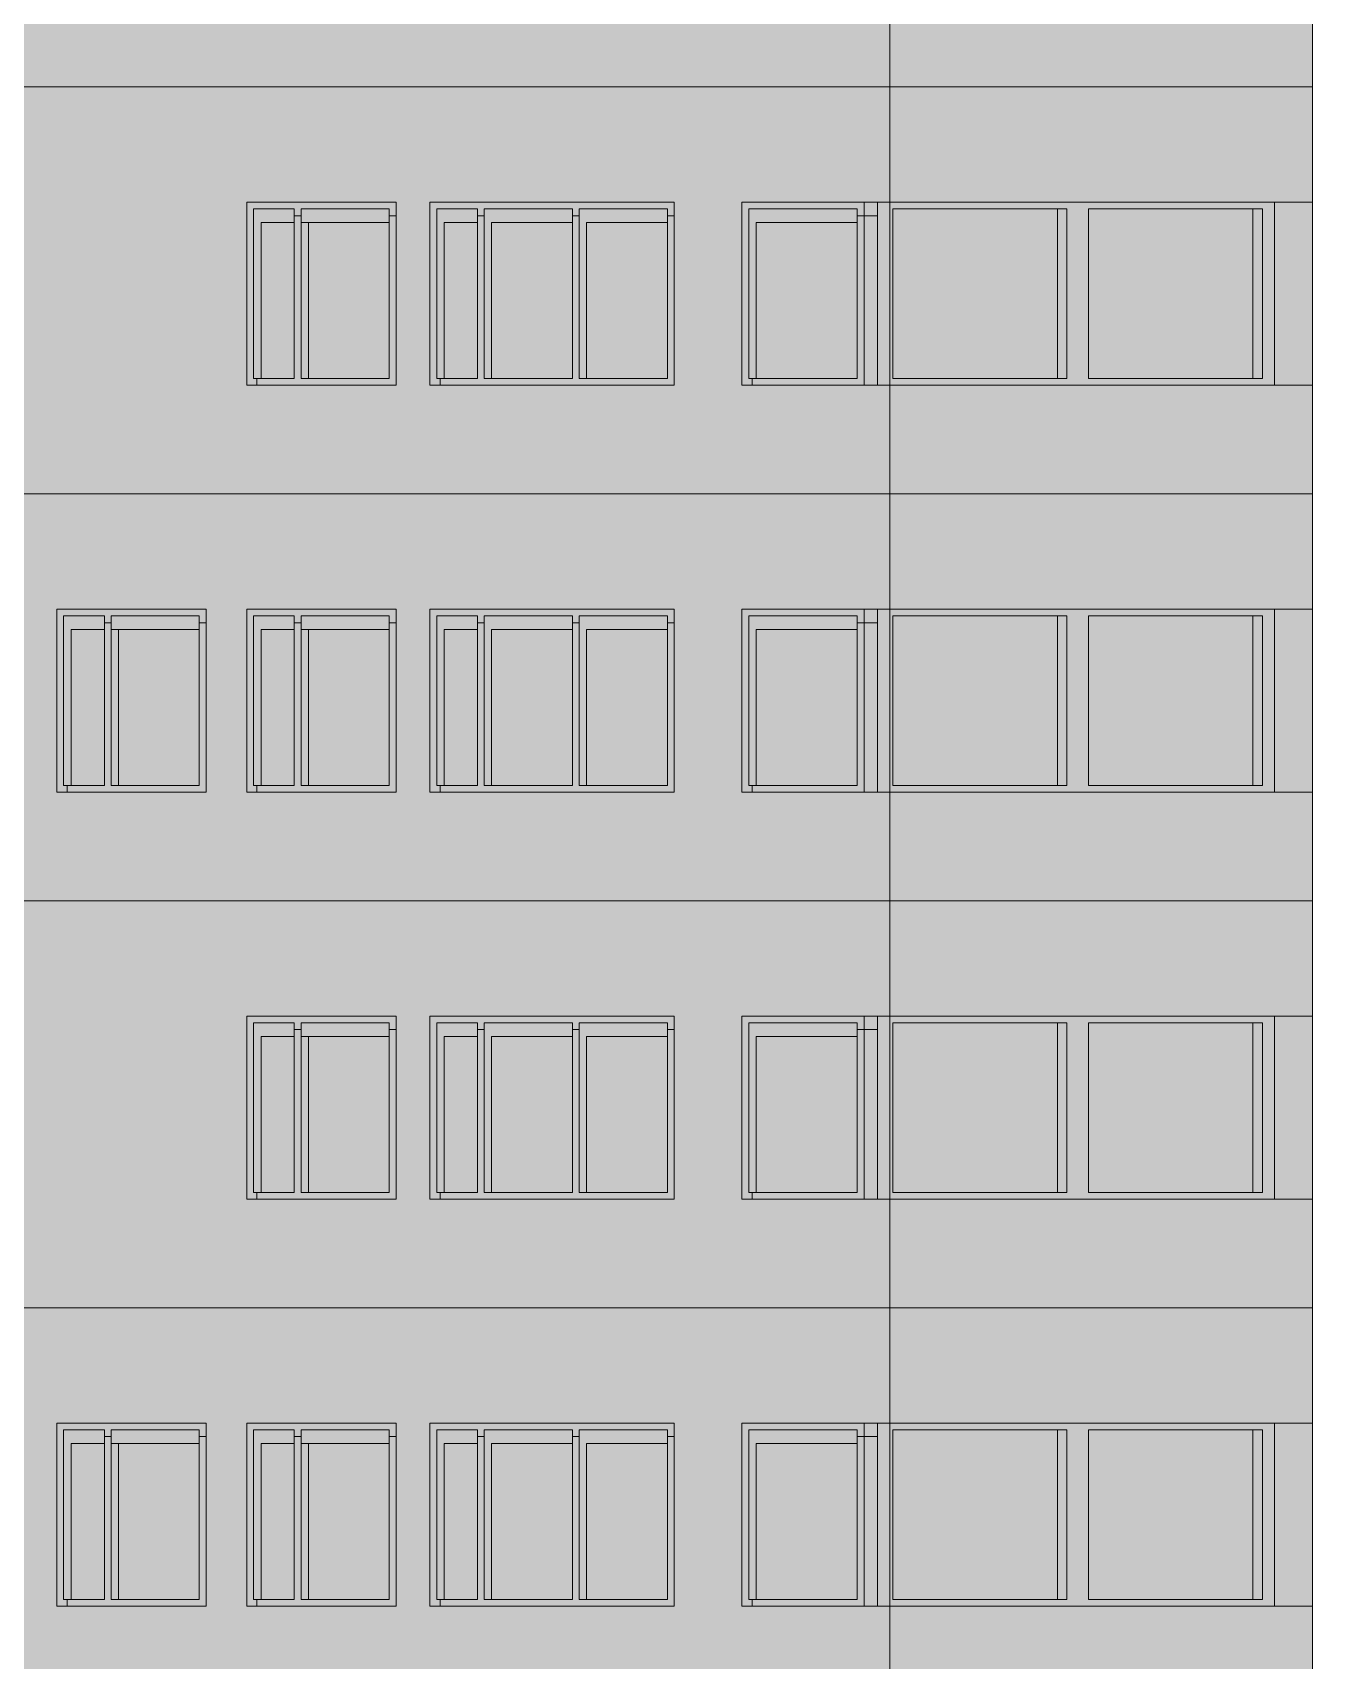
# Model space of a CAD drawing. Header units: millimetres. Extents: x 145836 to 266027, y 108786 to 206069.
# Drawn here: x 163523 to 168240, y 181599 to 187599 of the extents above; entities that cross this region are included whole.
import ezdxf

# ---------------------------------------------------------------- set-up
doc = ezdxf.new("R2010")
doc.units = ezdxf.units.MM
doc.layers.get('0').update_dxf_attribs({"color": 250})
doc.layers.add('hatch1', color=7, linetype='Continuous')

msp = doc.modelspace()

# ---------------------------------------------------------------- hatches: boundary and pattern name
at = {"lineweight": 20}
for color, points in [(253, [(164312.1, 186299), (164349.5, 186299), (164349.5, 186324), (164337.1, 186324), (164337.1, 186949), (164487.1, 186949), (164487.1, 186924), (164512.1, 186924), (164512.1, 186949), (164837.1, 186949), (164837.1, 186924), (164862.1, 186924), (164862.1, 186974), (164312.1, 186974)]), (253, [(165887.1, 186974), (164987.1, 186974), (164987.1, 186299), (165024.5, 186299), (165024.5, 186324), (165012.1, 186324), (165012.1, 186949), (165162.1, 186949), (165162.1, 186924), (165187.1, 186924), (165187.1, 186949), (165512.1, 186949), (165512.1, 186924), (165537.1, 186924), (165537.1, 186949), (165862.1, 186949), (165862.1, 186924), (165887.1, 186924)]), (253, [(163612.1, 185474), (163612.1, 184799), (163649.5, 184799), (163649.5, 184824), (163637.1, 184824), (163637.1, 185449), (163787.1, 185449), (163787.1, 185424), (163812.1, 185424), (163812.1, 185449), (164137.1, 185449), (164137.1, 185424), (164162.1, 185424), (164162.1, 185474)]), (253, [(164312.1, 184799), (164349.5, 184799), (164349.5, 184824), (164337.1, 184824), (164337.1, 185449), (164487.1, 185449), (164487.1, 185424), (164512.1, 185424), (164512.1, 185449), (164837.1, 185449), (164837.1, 185424), (164862.1, 185424), (164862.1, 185474), (164312.1, 185474)]), (253, [(165887.1, 185474), (164987.1, 185474), (164987.1, 184799), (165024.5, 184799), (165024.5, 184824), (165012.1, 184824), (165012.1, 185449), (165162.1, 185449), (165162.1, 185424), (165187.1, 185424), (165187.1, 185449), (165512.1, 185449), (165512.1, 185424), (165537.1, 185424), (165537.1, 185449), (165862.1, 185449), (165862.1, 185424), (165887.1, 185424)]), (255, [(164137.1, 184824), (163812.1, 184824), (163812.1, 185424), (163787.1, 185424), (163787.1, 184824), (163649.5, 184824), (163649.5, 184799), (164162.1, 184799), (164162.1, 185424), (164137.1, 185424)]), (253, [(164312.1, 183299), (164349.5, 183299), (164349.5, 183324), (164337.1, 183324), (164337.1, 183949), (164487.1, 183949), (164487.1, 183924), (164512.1, 183924), (164512.1, 183949), (164837.1, 183949), (164837.1, 183924), (164862.1, 183924), (164862.1, 183974), (164312.1, 183974)]), (253, [(165887.1, 183974), (164987.1, 183974), (164987.1, 183299), (165024.5, 183299), (165024.5, 183324), (165012.1, 183324), (165012.1, 183949), (165162.1, 183949), (165162.1, 183924), (165187.1, 183924), (165187.1, 183949), (165512.1, 183949), (165512.1, 183924), (165537.1, 183924), (165537.1, 183949), (165862.1, 183949), (165862.1, 183924), (165887.1, 183924)]), (253, [(163612.1, 182474), (163612.1, 181799), (163649.5, 181799), (163649.5, 181824), (163637.1, 181824), (163637.1, 182449), (163787.1, 182449), (163787.1, 182424), (163812.1, 182424), (163812.1, 182449), (164137.1, 182449), (164137.1, 182424), (164162.1, 182424), (164162.1, 182474)]), (253, [(164312.1, 181799), (164349.5, 181799), (164349.5, 181824), (164337.1, 181824), (164337.1, 182449), (164487.1, 182449), (164487.1, 182424), (164512.1, 182424), (164512.1, 182449), (164837.1, 182449), (164837.1, 182424), (164862.1, 182424), (164862.1, 182474), (164312.1, 182474)]), (253, [(165887.1, 182474), (164987.1, 182474), (164987.1, 181799), (165024.5, 181799), (165024.5, 181824), (165012.1, 181824), (165012.1, 182449), (165162.1, 182449), (165162.1, 182424), (165187.1, 182424), (165187.1, 182449), (165512.1, 182449), (165512.1, 182424), (165537.1, 182424), (165537.1, 182449), (165862.1, 182449), (165862.1, 182424), (165887.1, 182424)]), (255, [(164137.1, 181824), (163812.1, 181824), (163812.1, 182424), (163787.1, 182424), (163787.1, 181824), (163649.5, 181824), (163649.5, 181799), (164162.1, 181799), (164162.1, 182424), (164137.1, 182424)])]:
    msp.add_hatch(color=color, dxfattribs=at).paths.add_polyline_path(points)
at = {"lineweight": 13}
h = msp.add_hatch(color=253, dxfattribs=at)
h.paths.add_polyline_path([(166587.1, 186974), (166137.1, 186974), (166137.1, 186924), (166162.1, 186924), (166162.1, 186949), (166562.1, 186949), (166562.1, 186924), (166587.1, 186924)])
h.paths.add_polyline_path([(166636.1, 186974), (166587.1, 186974), (166587.1, 186924), (166636.1, 186924)])
at = {"lineweight": 13, "true_color": 0xb3b3b3}
h = msp.add_hatch(color=253, dxfattribs=at)
h.paths.add_polyline_path([(166636.1, 186974), (166636.1, 186299), (168099.6, 186299), (168099.6, 186974)])
h.paths.add_polyline_path([(167414, 186324), (168055.6, 186324), (168055.6, 186949), (167414, 186949)], flags=16)
h.paths.add_polyline_path([(167334.8, 186324), (166693.1, 186324), (166693.1, 186949), (167334.8, 186949)], flags=16)
at = {"lineweight": 13, "true_color": 0x5c5c5c}
h = msp.add_hatch(color=251, dxfattribs=at)
h.dxf.hatch_style = 1
h.paths.add_polyline_path([(168239.6, 186974), (168099.6, 186974), (168099.6, 186299), (168239.6, 186299)])
at = {"lineweight": 20, "true_color": 0x5c6d75}
for points in [[(164337.1, 186949), (164337.1, 186324), (164364.5, 186324), (164364.5, 186899), (164487.1, 186899), (164487.1, 186949)], [(164837.1, 186899), (164837.1, 186949), (164512.1, 186949), (164512.1, 186899)], [(164337.1, 185449), (164337.1, 184824), (164364.5, 184824), (164364.5, 185399), (164487.1, 185399), (164487.1, 185449)], [(164837.1, 185399), (164837.1, 185449), (164512.1, 185449), (164512.1, 185399)], [(164337.1, 183949), (164337.1, 183324), (164364.5, 183324), (164364.5, 183899), (164487.1, 183899), (164487.1, 183949)], [(164837.1, 183899), (164837.1, 183949), (164512.1, 183949), (164512.1, 183899)], [(164337.1, 182449), (164337.1, 181824), (164364.5, 181824), (164364.5, 182399), (164487.1, 182399), (164487.1, 182449)], [(164837.1, 182399), (164837.1, 182449), (164512.1, 182449), (164512.1, 182399)]]:
    msp.add_hatch(color=147, dxfattribs=at).paths.add_polyline_path(points)
at = {"lineweight": 13}
for color, points in [(255, [(164862.1, 186924), (164837.1, 186924), (164837.1, 186324), (164512.1, 186324), (164512.1, 186924), (164487.1, 186924), (164487.1, 186324), (164349.5, 186324), (164349.5, 186299), (164862.1, 186299)]), (255, [(165887.1, 186924), (165862.1, 186924), (165862.1, 186324), (165537.1, 186324), (165537.1, 186924), (165512.1, 186924), (165512.1, 186324), (165187.1, 186324), (165187.1, 186924), (165162.1, 186924), (165162.1, 186324), (165024.5, 186324), (165024.5, 186299), (165887.1, 186299)]), (253, [(166162.1, 186924), (166137.1, 186924), (166137.1, 186299), (166174.5, 186299), (166174.5, 186324), (166162.1, 186324)]), (255, [(164862.1, 185424), (164837.1, 185424), (164837.1, 184824), (164512.1, 184824), (164512.1, 185424), (164487.1, 185424), (164487.1, 184824), (164349.5, 184824), (164349.5, 184799), (164862.1, 184799)]), (255, [(165887.1, 185424), (165862.1, 185424), (165862.1, 184824), (165537.1, 184824), (165537.1, 185424), (165512.1, 185424), (165512.1, 184824), (165187.1, 184824), (165187.1, 185424), (165162.1, 185424), (165162.1, 184824), (165024.5, 184824), (165024.5, 184799), (165887.1, 184799)]), (253, [(166162.1, 185424), (166137.1, 185424), (166137.1, 184799), (166174.5, 184799), (166174.5, 184824), (166162.1, 184824)]), (255, [(164862.1, 183924), (164837.1, 183924), (164837.1, 183324), (164512.1, 183324), (164512.1, 183924), (164487.1, 183924), (164487.1, 183324), (164349.5, 183324), (164349.5, 183299), (164862.1, 183299)]), (255, [(165887.1, 183924), (165862.1, 183924), (165862.1, 183324), (165537.1, 183324), (165537.1, 183924), (165512.1, 183924), (165512.1, 183324), (165187.1, 183324), (165187.1, 183924), (165162.1, 183924), (165162.1, 183324), (165024.5, 183324), (165024.5, 183299), (165887.1, 183299)]), (253, [(166162.1, 183924), (166137.1, 183924), (166137.1, 183299), (166174.5, 183299), (166174.5, 183324), (166162.1, 183324)]), (255, [(164862.1, 182424), (164837.1, 182424), (164837.1, 181824), (164512.1, 181824), (164512.1, 182424), (164487.1, 182424), (164487.1, 181824), (164349.5, 181824), (164349.5, 181799), (164862.1, 181799)]), (255, [(165887.1, 182424), (165862.1, 182424), (165862.1, 181824), (165537.1, 181824), (165537.1, 182424), (165512.1, 182424), (165512.1, 181824), (165187.1, 181824), (165187.1, 182424), (165162.1, 182424), (165162.1, 181824), (165024.5, 181824), (165024.5, 181799), (165887.1, 181799)]), (253, [(166162.1, 182424), (166137.1, 182424), (166137.1, 181799), (166174.5, 181799), (166174.5, 181824), (166162.1, 181824)])]:
    msp.add_hatch(color=color, dxfattribs=at).paths.add_polyline_path(points)
at = {"lineweight": 13, "true_color": 0x5c6d75}
for points in [[(165012.1, 186949), (165012.1, 186324), (165039.5, 186324), (165039.5, 186899), (165162.1, 186899), (165162.1, 186949)], [(166162.1, 186949), (166162.1, 186324), (166189.5, 186324), (166189.5, 186899), (166562.1, 186899), (166562.1, 186949)], [(165012.1, 185449), (165012.1, 184824), (165039.5, 184824), (165039.5, 185399), (165162.1, 185399), (165162.1, 185449)], [(166162.1, 185449), (166162.1, 184824), (166189.5, 184824), (166189.5, 185399), (166562.1, 185399), (166562.1, 185449)], [(165012.1, 183949), (165012.1, 183324), (165039.5, 183324), (165039.5, 183899), (165162.1, 183899), (165162.1, 183949)], [(166162.1, 183949), (166162.1, 183324), (166189.5, 183324), (166189.5, 183899), (166562.1, 183899), (166562.1, 183949)], [(165012.1, 182449), (165012.1, 181824), (165039.5, 181824), (165039.5, 182399), (165162.1, 182399), (165162.1, 182449)], [(166162.1, 182449), (166162.1, 181824), (166189.5, 181824), (166189.5, 182399), (166562.1, 182399), (166562.1, 182449)]]:
    msp.add_hatch(color=147, dxfattribs=at).paths.add_polyline_path(points)
h = msp.add_hatch(color=147, dxfattribs=at)
h.paths.add_polyline_path([(165187.1, 186949), (165187.1, 186324), (165214.5, 186324), (165214.5, 186899), (165512.1, 186899), (165512.1, 186949)])
h.paths.add_polyline_path([(165537.1, 186949), (165537.1, 186324), (165564.5, 186324), (165564.5, 186899), (165862.1, 186899), (165862.1, 186949)])
at = {"lineweight": 13}
h = msp.add_hatch(color=255, dxfattribs=at)
h.paths.add_polyline_path([(166636.1, 186924), (166587.1, 186924), (166587.1, 186299), (166636.1, 186299)])
h.paths.add_polyline_path([(166587.1, 186924), (166562.1, 186924), (166562.1, 186324), (166174.5, 186324), (166174.5, 186299), (166587.1, 186299)])
at = {"lineweight": 13, "true_color": 0x5c6d75}
h = msp.add_hatch(color=147, dxfattribs=at)
h.paths.add_polyline_path([(166693.1, 186949), (166693.1, 186324), (167299.4, 186324), (167299.4, 186949)])
h.paths.add_polyline_path([(167414, 186949), (167414, 186324), (168020.3, 186324), (168020.3, 186949)])
at = {"lineweight": 13, "true_color": 0x5c5c5c}
h = msp.add_hatch(color=251, dxfattribs=at)
h.paths.add_polyline_path([(167334.8, 186949), (167299.4, 186949), (167299.4, 186324), (167334.8, 186324)])
h.paths.add_polyline_path([(168055.6, 186949), (168020.3, 186949), (168020.3, 186324), (168055.6, 186324)])
at = {"lineweight": 13, "true_color": 0x70858f}
h = msp.add_hatch(color=8, dxfattribs=at)
h.paths.add_polyline_path([(164539.5, 186324), (164837.1, 186324), (164837.1, 186899), (164539.5, 186899)])
h.paths.add_polyline_path([(164487.1, 186899), (164364.5, 186899), (164364.5, 186324), (164487.1, 186324)])
at = {"lineweight": 13, "true_color": 0x5c6d75}
h = msp.add_hatch(color=147, dxfattribs=at)
h.dxf.hatch_style = 1
h.paths.add_polyline_path([(164539.5, 186899), (164512.1, 186899), (164512.1, 186324), (164539.5, 186324)])
at = {"lineweight": 13, "true_color": 0x70858f}
h = msp.add_hatch(color=8, dxfattribs=at)
h.paths.add_polyline_path([(165039.5, 186324), (165162.1, 186324), (165162.1, 186899), (165039.5, 186899)])
h.paths.add_polyline_path([(165214.5, 186324), (165512.1, 186324), (165512.1, 186899), (165214.5, 186899)])
h.paths.add_polyline_path([(165564.5, 186899), (165564.5, 186324), (165862.1, 186324), (165862.1, 186899)])
for points in [[(166189.5, 186899), (166189.5, 186324), (166562.1, 186324), (166562.1, 186899)], [(166189.5, 185399), (166189.5, 184824), (166562.1, 184824), (166562.1, 185399)], [(166189.5, 183899), (166189.5, 183324), (166562.1, 183324), (166562.1, 183899)], [(166189.5, 182399), (166189.5, 181824), (166562.1, 181824), (166562.1, 182399)]]:
    msp.add_hatch(color=8, dxfattribs=at).paths.add_polyline_path(points)
at = {"lineweight": 13}
h = msp.add_hatch(color=253, dxfattribs=at)
h.paths.add_polyline_path([(166587.1, 185474), (166137.1, 185474), (166137.1, 185424), (166162.1, 185424), (166162.1, 185449), (166562.1, 185449), (166562.1, 185424), (166587.1, 185424)])
h.paths.add_polyline_path([(166636.1, 185474), (166587.1, 185474), (166587.1, 185424), (166636.1, 185424)])
at = {"lineweight": 13, "true_color": 0xb3b3b3}
h = msp.add_hatch(color=253, dxfattribs=at)
h.paths.add_polyline_path([(166636.1, 185474), (166636.1, 184799), (168099.6, 184799), (168099.6, 185474)])
h.paths.add_polyline_path([(167414, 184824), (168055.6, 184824), (168055.6, 185449), (167414, 185449)], flags=16)
h.paths.add_polyline_path([(167334.8, 184824), (166693.1, 184824), (166693.1, 185449), (167334.8, 185449)], flags=16)
at = {"lineweight": 13, "true_color": 0x5c5c5c}
h = msp.add_hatch(color=251, dxfattribs=at)
h.dxf.hatch_style = 1
h.paths.add_polyline_path([(168239.6, 185474), (168099.6, 185474), (168099.6, 184799), (168239.6, 184799)])
at = {"lineweight": 20, "true_color": 0x5c6d75}
h = msp.add_hatch(color=147, dxfattribs=at)
h.paths.add_polyline_path([(164137.1, 185399), (164137.1, 185449), (163812.1, 185449), (163812.1, 185399)])
h.paths.add_polyline_path([(163787.1, 185399), (163787.1, 185449), (163637.1, 185449), (163637.1, 184824), (163664.5, 184824), (163664.5, 185399)])
at = {"lineweight": 13, "true_color": 0x5c6d75}
h = msp.add_hatch(color=147, dxfattribs=at)
h.paths.add_polyline_path([(165187.1, 185449), (165187.1, 184824), (165214.5, 184824), (165214.5, 185399), (165512.1, 185399), (165512.1, 185449)])
h.paths.add_polyline_path([(165537.1, 185449), (165537.1, 184824), (165564.5, 184824), (165564.5, 185399), (165862.1, 185399), (165862.1, 185449)])
at = {"lineweight": 13}
h = msp.add_hatch(color=255, dxfattribs=at)
h.paths.add_polyline_path([(166636.1, 185424), (166587.1, 185424), (166587.1, 184799), (166636.1, 184799)])
h.paths.add_polyline_path([(166587.1, 185424), (166562.1, 185424), (166562.1, 184824), (166174.5, 184824), (166174.5, 184799), (166587.1, 184799)])
at = {"lineweight": 13, "true_color": 0x5c6d75}
h = msp.add_hatch(color=147, dxfattribs=at)
h.paths.add_polyline_path([(166693.1, 185449), (166693.1, 184824), (167299.4, 184824), (167299.4, 185449)])
h.paths.add_polyline_path([(167414, 185449), (167414, 184824), (168020.3, 184824), (168020.3, 185449)])
at = {"lineweight": 13, "true_color": 0x5c5c5c}
h = msp.add_hatch(color=251, dxfattribs=at)
h.paths.add_polyline_path([(167334.8, 185449), (167299.4, 185449), (167299.4, 184824), (167334.8, 184824)])
h.paths.add_polyline_path([(168055.6, 185449), (168020.3, 185449), (168020.3, 184824), (168055.6, 184824)])
at = {"lineweight": 13, "true_color": 0x70858f}
h = msp.add_hatch(color=8, dxfattribs=at)
h.paths.add_polyline_path([(164137.1, 185399), (163839.5, 185399), (163839.5, 184824), (164137.1, 184824)])
h.paths.add_polyline_path([(163664.5, 184824), (163787.1, 184824), (163787.1, 185399), (163664.5, 185399)])
at = {"lineweight": 13, "true_color": 0x5c6d75}
h = msp.add_hatch(color=147, dxfattribs=at)
h.paths.add_polyline_path([(163839.5, 185399), (163812.1, 185399), (163812.1, 184824), (163839.5, 184824)])
h.paths.add_polyline_path([(164512.1, 184824), (164539.5, 184824), (164539.5, 185399), (164512.1, 185399)])
at = {"lineweight": 13, "true_color": 0x70858f}
h = msp.add_hatch(color=8, dxfattribs=at)
h.paths.add_polyline_path([(164539.5, 184824), (164837.1, 184824), (164837.1, 185399), (164539.5, 185399)])
h.paths.add_polyline_path([(164487.1, 185399), (164364.5, 185399), (164364.5, 184824), (164487.1, 184824)])
h = msp.add_hatch(color=8, dxfattribs=at)
h.paths.add_polyline_path([(165039.5, 184824), (165162.1, 184824), (165162.1, 185399), (165039.5, 185399)])
h.paths.add_polyline_path([(165214.5, 184824), (165512.1, 184824), (165512.1, 185399), (165214.5, 185399)])
h.paths.add_polyline_path([(165564.5, 185399), (165564.5, 184824), (165862.1, 184824), (165862.1, 185399)])
at = {"lineweight": 13}
h = msp.add_hatch(color=253, dxfattribs=at)
h.paths.add_polyline_path([(166587.1, 183974), (166137.1, 183974), (166137.1, 183924), (166162.1, 183924), (166162.1, 183949), (166562.1, 183949), (166562.1, 183924), (166587.1, 183924)])
h.paths.add_polyline_path([(166636.1, 183974), (166587.1, 183974), (166587.1, 183924), (166636.1, 183924)])
at = {"lineweight": 13, "true_color": 0xb3b3b3}
h = msp.add_hatch(color=253, dxfattribs=at)
h.paths.add_polyline_path([(166636.1, 183974), (166636.1, 183299), (168099.6, 183299), (168099.6, 183974)])
h.paths.add_polyline_path([(167414, 183324), (168055.6, 183324), (168055.6, 183949), (167414, 183949)], flags=16)
h.paths.add_polyline_path([(167334.8, 183324), (166693.1, 183324), (166693.1, 183949), (167334.8, 183949)], flags=16)
at = {"lineweight": 13, "true_color": 0x5c5c5c}
h = msp.add_hatch(color=251, dxfattribs=at)
h.dxf.hatch_style = 1
h.paths.add_polyline_path([(168239.6, 183974), (168099.6, 183974), (168099.6, 183299), (168239.6, 183299)])
at = {"lineweight": 13, "true_color": 0x5c6d75}
h = msp.add_hatch(color=147, dxfattribs=at)
h.paths.add_polyline_path([(165187.1, 183949), (165187.1, 183324), (165214.5, 183324), (165214.5, 183899), (165512.1, 183899), (165512.1, 183949)])
h.paths.add_polyline_path([(165537.1, 183949), (165537.1, 183324), (165564.5, 183324), (165564.5, 183899), (165862.1, 183899), (165862.1, 183949)])
at = {"lineweight": 13}
h = msp.add_hatch(color=255, dxfattribs=at)
h.paths.add_polyline_path([(166636.1, 183924), (166587.1, 183924), (166587.1, 183299), (166636.1, 183299)])
h.paths.add_polyline_path([(166587.1, 183924), (166562.1, 183924), (166562.1, 183324), (166174.5, 183324), (166174.5, 183299), (166587.1, 183299)])
at = {"lineweight": 13, "true_color": 0x5c6d75}
h = msp.add_hatch(color=147, dxfattribs=at)
h.paths.add_polyline_path([(166693.1, 183949), (166693.1, 183324), (167299.4, 183324), (167299.4, 183949)])
h.paths.add_polyline_path([(167414, 183949), (167414, 183324), (168020.3, 183324), (168020.3, 183949)])
at = {"lineweight": 13, "true_color": 0x5c5c5c}
h = msp.add_hatch(color=251, dxfattribs=at)
h.paths.add_polyline_path([(167334.8, 183949), (167299.4, 183949), (167299.4, 183324), (167334.8, 183324)])
h.paths.add_polyline_path([(168055.6, 183949), (168020.3, 183949), (168020.3, 183324), (168055.6, 183324)])
at = {"lineweight": 13, "true_color": 0x70858f}
h = msp.add_hatch(color=8, dxfattribs=at)
h.paths.add_polyline_path([(164539.5, 183324), (164837.1, 183324), (164837.1, 183899), (164539.5, 183899)])
h.paths.add_polyline_path([(164487.1, 183899), (164364.5, 183899), (164364.5, 183324), (164487.1, 183324)])
at = {"lineweight": 13, "true_color": 0x5c6d75}
h = msp.add_hatch(color=147, dxfattribs=at)
h.dxf.hatch_style = 1
h.paths.add_polyline_path([(164539.5, 183899), (164512.1, 183899), (164512.1, 183324), (164539.5, 183324)])
at = {"lineweight": 13, "true_color": 0x70858f}
h = msp.add_hatch(color=8, dxfattribs=at)
h.paths.add_polyline_path([(165039.5, 183324), (165162.1, 183324), (165162.1, 183899), (165039.5, 183899)])
h.paths.add_polyline_path([(165214.5, 183324), (165512.1, 183324), (165512.1, 183899), (165214.5, 183899)])
h.paths.add_polyline_path([(165564.5, 183899), (165564.5, 183324), (165862.1, 183324), (165862.1, 183899)])
at = {"lineweight": 13}
h = msp.add_hatch(color=253, dxfattribs=at)
h.paths.add_polyline_path([(166587.1, 182474), (166137.1, 182474), (166137.1, 182424), (166162.1, 182424), (166162.1, 182449), (166562.1, 182449), (166562.1, 182424), (166587.1, 182424)])
h.paths.add_polyline_path([(166636.1, 182474), (166587.1, 182474), (166587.1, 182424), (166636.1, 182424)])
at = {"lineweight": 13, "true_color": 0xb3b3b3}
h = msp.add_hatch(color=253, dxfattribs=at)
h.paths.add_polyline_path([(166636.1, 182474), (166636.1, 181799), (168099.6, 181799), (168099.6, 182474)])
h.paths.add_polyline_path([(167414, 181824), (168055.6, 181824), (168055.6, 182449), (167414, 182449)], flags=16)
h.paths.add_polyline_path([(167334.8, 181824), (166693.1, 181824), (166693.1, 182449), (167334.8, 182449)], flags=16)
at = {"lineweight": 13, "true_color": 0x5c5c5c}
h = msp.add_hatch(color=251, dxfattribs=at)
h.dxf.hatch_style = 1
h.paths.add_polyline_path([(168239.6, 182474), (168099.6, 182474), (168099.6, 181799), (168239.6, 181799)])
at = {"lineweight": 20, "true_color": 0x5c6d75}
h = msp.add_hatch(color=147, dxfattribs=at)
h.paths.add_polyline_path([(164137.1, 182399), (164137.1, 182449), (163812.1, 182449), (163812.1, 182399)])
h.paths.add_polyline_path([(163787.1, 182399), (163787.1, 182449), (163637.1, 182449), (163637.1, 181824), (163664.5, 181824), (163664.5, 182399)])
at = {"lineweight": 13, "true_color": 0x5c6d75}
h = msp.add_hatch(color=147, dxfattribs=at)
h.paths.add_polyline_path([(165187.1, 182449), (165187.1, 181824), (165214.5, 181824), (165214.5, 182399), (165512.1, 182399), (165512.1, 182449)])
h.paths.add_polyline_path([(165537.1, 182449), (165537.1, 181824), (165564.5, 181824), (165564.5, 182399), (165862.1, 182399), (165862.1, 182449)])
at = {"lineweight": 13}
h = msp.add_hatch(color=255, dxfattribs=at)
h.paths.add_polyline_path([(166636.1, 182424), (166587.1, 182424), (166587.1, 181799), (166636.1, 181799)])
h.paths.add_polyline_path([(166587.1, 182424), (166562.1, 182424), (166562.1, 181824), (166174.5, 181824), (166174.5, 181799), (166587.1, 181799)])
at = {"lineweight": 13, "true_color": 0x5c6d75}
h = msp.add_hatch(color=147, dxfattribs=at)
h.paths.add_polyline_path([(166693.1, 182449), (166693.1, 181824), (167299.4, 181824), (167299.4, 182449)])
h.paths.add_polyline_path([(167414, 182449), (167414, 181824), (168020.3, 181824), (168020.3, 182449)])
at = {"lineweight": 13, "true_color": 0x5c5c5c}
h = msp.add_hatch(color=251, dxfattribs=at)
h.paths.add_polyline_path([(167334.8, 182449), (167299.4, 182449), (167299.4, 181824), (167334.8, 181824)])
h.paths.add_polyline_path([(168055.6, 182449), (168020.3, 182449), (168020.3, 181824), (168055.6, 181824)])
at = {"lineweight": 13, "true_color": 0x70858f}
h = msp.add_hatch(color=8, dxfattribs=at)
h.paths.add_polyline_path([(164137.1, 182399), (163839.5, 182399), (163839.5, 181824), (164137.1, 181824)])
h.paths.add_polyline_path([(163664.5, 181824), (163787.1, 181824), (163787.1, 182399), (163664.5, 182399)])
at = {"lineweight": 13, "true_color": 0x5c6d75}
h = msp.add_hatch(color=147, dxfattribs=at)
h.paths.add_polyline_path([(163839.5, 182399), (163812.1, 182399), (163812.1, 181824), (163839.5, 181824)])
h.paths.add_polyline_path([(164512.1, 181824), (164539.5, 181824), (164539.5, 182399), (164512.1, 182399)])
at = {"lineweight": 13, "true_color": 0x70858f}
h = msp.add_hatch(color=8, dxfattribs=at)
h.paths.add_polyline_path([(164539.5, 181824), (164837.1, 181824), (164837.1, 182399), (164539.5, 182399)])
h.paths.add_polyline_path([(164487.1, 182399), (164364.5, 182399), (164364.5, 181824), (164487.1, 181824)])
h = msp.add_hatch(color=8, dxfattribs=at)
h.paths.add_polyline_path([(165039.5, 181824), (165162.1, 181824), (165162.1, 182399), (165039.5, 182399)])
h.paths.add_polyline_path([(165214.5, 181824), (165512.1, 181824), (165512.1, 182399), (165214.5, 182399)])
h.paths.add_polyline_path([(165564.5, 182399), (165564.5, 181824), (165862.1, 181824), (165862.1, 182399)])
at = {"layer": 'hatch1', "lineweight": 13, "true_color": 0xf1e5a2}
h = msp.add_hatch(color=41, dxfattribs=at)
h.dxf.hatch_style = 1
h.paths.add_polyline_path([(163197.1, 188899), (163197.1, 187399), (166681.9, 187399), (166681.9, 187799), (166137.1, 187799), (166137.1, 188474), (166681.9, 188474), (166681.9, 188899)])
h.paths.add_polyline_path([(164162.1, 188474), (163612.1, 188474), (163612.1, 187799), (164162.1, 187799)], flags=16)
h.paths.add_polyline_path([(164137.1, 188449), (164137.1, 187824), (163812.1, 187824), (163637.1, 187824), (163637.1, 188449), (163787.1, 188449)], flags=0)
h.paths.add_polyline_path([(164312.1, 188474), (164312.1, 187799), (164862.1, 187799), (164862.1, 188474)], flags=16)
h.paths.add_polyline_path([(164337.1, 188449), (164487.1, 188449), (164837.1, 188449), (164837.1, 187824), (164512.1, 187824), (164337.1, 187824)], flags=0)
h.paths.add_polyline_path([(164987.1, 188474), (165887.1, 188474), (165887.1, 187799), (164987.1, 187799)], flags=16)
h.paths.add_polyline_path([(165012.1, 188449), (165162.1, 188449), (165512.1, 188449), (165012.1, 188449), (165012.1, 187824), (165537.1, 187824), (165187.1, 187824), (165012.1, 187824)], flags=0)
at = {"layer": 'hatch1', "lineweight": 13, "true_color": 0xd9c77d}
h = msp.add_hatch(color=53, dxfattribs=at)
h.dxf.hatch_style = 1
h.paths.add_polyline_path([(166681.9, 188899), (166681.9, 188474), (168239.6, 188474), (168239.6, 188899)])
h.paths.add_polyline_path([(166681.9, 187799), (166681.9, 187399), (168239.6, 187399), (168239.6, 187799)])
at = {"layer": 'hatch1', "lineweight": 13, "true_color": 0xf1e5a2}
h = msp.add_hatch(color=41, dxfattribs=at)
h.dxf.hatch_style = 1
h.paths.add_polyline_path([(163197.1, 187399), (163197.1, 185899), (166681.9, 185899), (166681.9, 186299), (166137.1, 186299), (166137.1, 186974), (166681.9, 186974), (166681.9, 187399)])
h.paths.add_polyline_path([(164312.1, 186974), (164312.1, 186299), (164862.1, 186299), (164862.1, 186974)], flags=16)
h.paths.add_polyline_path([(164337.1, 186949), (164487.1, 186949), (164337.1, 186949), (164337.1, 186324), (164512.1, 186324), (164337.1, 186324)], flags=0)
h.paths.add_polyline_path([(164987.1, 186974), (165887.1, 186974), (165887.1, 186299), (164987.1, 186299)], flags=16)
h.paths.add_polyline_path([(165012.1, 186949), (165162.1, 186949), (165512.1, 186949), (165862.1, 186949), (165862.1, 186324), (165537.1, 186324), (165187.1, 186324), (165012.1, 186324)], flags=0)
at = {"layer": 'hatch1', "lineweight": 13, "true_color": 0xd9c77d}
h = msp.add_hatch(color=53, dxfattribs=at)
h.dxf.hatch_style = 1
h.paths.add_polyline_path([(166681.9, 187399), (166681.9, 186974), (168239.6, 186974), (168239.6, 187399)])
h.paths.add_polyline_path([(166681.9, 186299), (166681.9, 185899), (168239.6, 185899), (168239.6, 186299)])
at = {"layer": 'hatch1', "lineweight": 13, "true_color": 0xf1e5a2}
h = msp.add_hatch(color=41, dxfattribs=at)
h.dxf.hatch_style = 1
h.paths.add_polyline_path([(163197.1, 185899), (163197.1, 184399), (166681.9, 184399), (166681.9, 184799), (166137.1, 184799), (166137.1, 185474), (166681.9, 185474), (166681.9, 185899)])
h.paths.add_polyline_path([(164162.1, 185474), (163612.1, 185474), (163612.1, 184799), (164162.1, 184799)], flags=16)
h.paths.add_polyline_path([(164137.1, 185449), (164137.1, 184824), (163812.1, 184824), (163637.1, 184824), (163637.1, 185449), (163787.1, 185449)], flags=0)
h.paths.add_polyline_path([(164312.1, 185474), (164312.1, 184799), (164862.1, 184799), (164862.1, 185474)], flags=16)
h.paths.add_polyline_path([(164337.1, 185449), (164487.1, 185449), (164337.1, 185449), (164337.1, 184824), (164512.1, 184824), (164337.1, 184824)], flags=0)
h.paths.add_polyline_path([(164987.1, 185474), (165887.1, 185474), (165887.1, 184799), (164987.1, 184799)], flags=16)
h.paths.add_polyline_path([(165012.1, 185449), (165162.1, 185449), (165512.1, 185449), (165862.1, 185449), (165862.1, 184824), (165537.1, 184824), (165187.1, 184824), (165012.1, 184824)], flags=0)
at = {"layer": 'hatch1', "lineweight": 13, "true_color": 0xd9c77d}
h = msp.add_hatch(color=53, dxfattribs=at)
h.dxf.hatch_style = 1
h.paths.add_polyline_path([(168239.6, 184399), (168239.6, 184799), (166681.9, 184799), (166681.9, 184399)])
h.paths.add_polyline_path([(168239.6, 185474), (168239.6, 185899), (166681.9, 185899), (166681.9, 185474)])
at = {"layer": 'hatch1', "lineweight": 13, "true_color": 0xf1e5a2}
h = msp.add_hatch(color=41, dxfattribs=at)
h.dxf.hatch_style = 1
h.paths.add_polyline_path([(163197.1, 184399), (163197.1, 182899), (166681.9, 182899), (166681.9, 183299), (166137.1, 183299), (166137.1, 183974), (166681.9, 183974), (166681.9, 184399)])
h.paths.add_polyline_path([(164312.1, 183974), (164312.1, 183299), (164862.1, 183299), (164862.1, 183974)], flags=16)
h.paths.add_polyline_path([(164337.1, 183949), (164487.1, 183949), (164837.1, 183949), (164837.1, 183324), (164512.1, 183324), (164337.1, 183324)], flags=0)
h.paths.add_polyline_path([(164987.1, 183974), (164987.1, 183299), (165887.1, 183299), (165887.1, 183974)], flags=16)
h.paths.add_polyline_path([(165012.1, 183949), (165162.1, 183949), (165512.1, 183949), (165012.1, 183949), (165012.1, 183324), (165537.1, 183324), (165187.1, 183324), (165012.1, 183324)], flags=0)
at = {"layer": 'hatch1', "lineweight": 13, "true_color": 0xd9c77d}
h = msp.add_hatch(color=53, dxfattribs=at)
h.dxf.hatch_style = 1
h.paths.add_polyline_path([(168239.6, 183974), (168239.6, 184399), (166681.9, 184399), (166681.9, 183974)])
h.paths.add_polyline_path([(166681.9, 183299), (166681.9, 182899), (168239.6, 182899), (168239.6, 183299)])
at = {"layer": 'hatch1', "lineweight": 13, "true_color": 0xf1e5a2}
h = msp.add_hatch(color=41, dxfattribs=at)
h.dxf.hatch_style = 1
h.paths.add_polyline_path([(163197.1, 182899), (163197.1, 181399), (166681.9, 181399), (166681.9, 181799), (166137.1, 181799), (166137.1, 182474), (166681.9, 182474), (166681.9, 182899)])
h.paths.add_polyline_path([(164162.1, 182474), (163612.1, 182474), (163612.1, 181799), (164162.1, 181799)], flags=16)
h.paths.add_polyline_path([(164137.1, 182449), (164137.1, 181824), (163812.1, 181824), (163637.1, 181824), (163637.1, 182449), (163787.1, 182449)], flags=0)
h.paths.add_polyline_path([(164312.1, 182474), (164312.1, 181799), (164862.1, 181799), (164862.1, 182474)], flags=16)
h.paths.add_polyline_path([(164337.1, 182449), (164487.1, 182449), (164337.1, 182449), (164337.1, 181824), (164512.1, 181824), (164337.1, 181824)], flags=0)
h.paths.add_polyline_path([(164987.1, 182474), (164987.1, 181799), (165887.1, 181799), (165887.1, 182474)], flags=16)
h.paths.add_polyline_path([(165012.1, 182449), (165162.1, 182449), (165512.1, 182449), (165862.1, 182449), (165862.1, 181824), (165537.1, 181824), (165187.1, 181824), (165012.1, 181824)], flags=0)
at = {"layer": 'hatch1', "lineweight": 13, "true_color": 0xd9c77d}
h = msp.add_hatch(color=53, dxfattribs=at)
h.dxf.hatch_style = 1
h.paths.add_polyline_path([(168239.6, 182474), (168239.6, 182899), (166681.9, 182899), (166681.9, 182474)])
h = msp.add_hatch(color=53, dxfattribs=at)
h.dxf.hatch_style = 1
h.paths.add_polyline_path([(166681.9, 181799), (166681.9, 181399), (168239.6, 181399), (168239.6, 181799)])

# ---------------------------------------------------------------- linework, layer by layer
at = {"lineweight": 20}
for p, q in [((166681.9, 168449), (166681.9, 201249)), ((168239.6, 168449), (168239.6, 201249)), ((168239.6, 187399), (154509.6, 187399)), ((164862.1, 186974), (164312.1, 186974)), ((164312.1, 186299), (164312.1, 186974)), ((164862.1, 186299), (164862.1, 186974)), ((164987.1, 186299), (164987.1, 186974)), ((164987.1, 186974), (165887.1, 186974)), ((165887.1, 186299), (165887.1, 186974)), ((166137.1, 186974), (168239.6, 186974)), ((166587.1, 186299), (166587.1, 186974)), ((166636.1, 186299), (166636.1, 186974)), ((168099.6, 186299), (168099.6, 186974)), ((164337.1, 186324), (164337.1, 186949)), ((164337.1, 186949), (164487.1, 186949)), ((164337.1, 186949), (164487.1, 186949)), ((164487.1, 186949), (164487.1, 186324)), ((164512.1, 186949), (164837.1, 186949)), ((164512.1, 186324), (164512.1, 186949)), ((164512.1, 186949), (164837.1, 186949)), ((164837.1, 186949), (164837.1, 186324)), ((165012.1, 186324), (165012.1, 186949)), ((165012.1, 186949), (165162.1, 186949)), ((165012.1, 186949), (165162.1, 186949)), ((165162.1, 186949), (165162.1, 186324)), ((165187.1, 186949), (165512.1, 186949)), ((165187.1, 186324), (165187.1, 186949)), ((165187.1, 186949), (165512.1, 186949)), ((165512.1, 186949), (165512.1, 186324)), ((165537.1, 186949), (165862.1, 186949)), ((165537.1, 186324), (165537.1, 186949)), ((165862.1, 186949), (165862.1, 186324)), ((166162.1, 186949), (166562.1, 186949)), ((166162.1, 186324), (166162.1, 186949)), ((166562.1, 186949), (166562.1, 186324)), ((166693.1, 186949), (167334.8, 186949)), ((166693.1, 186324), (166693.1, 186949)), ((167299.4, 186324), (167299.4, 186949)), ((167334.8, 186324), (167334.8, 186949)), ((167414, 186949), (168055.6, 186949)), ((167414, 186324), (167414, 186949)), ((168020.3, 186324), (168020.3, 186949)), ((168055.6, 186324), (168055.6, 186949)), ((164337.1, 186324), (164487.1, 186324)), ((164512.1, 186324), (164837.1, 186324)), ((165012.1, 186324), (165162.1, 186324)), ((165187.1, 186324), (165512.1, 186324)), ((165537.1, 186324), (165862.1, 186324)), ((166162.1, 186324), (166562.1, 186324)), ((166693.1, 186324), (167334.8, 186324)), ((167414, 186324), (168055.6, 186324)), ((164862.1, 186299), (164312.1, 186299)), ((164987.1, 186299), (165887.1, 186299)), ((166137.1, 186299), (168239.6, 186299)), ((168239.6, 185899), (154509.6, 185899)), ((164162.1, 185474), (163612.1, 185474)), ((163612.1, 184799), (163612.1, 185474)), ((164162.1, 184799), (164162.1, 185474)), ((164862.1, 185474), (164312.1, 185474)), ((164312.1, 184799), (164312.1, 185474)), ((164862.1, 184799), (164862.1, 185474)), ((164987.1, 184799), (164987.1, 185474)), ((164987.1, 185474), (165887.1, 185474)), ((165887.1, 184799), (165887.1, 185474)), ((166137.1, 185474), (168239.6, 185474)), ((166587.1, 184799), (166587.1, 185474)), ((166636.1, 184799), (166636.1, 185474)), ((168099.6, 184799), (168099.6, 185474)), ((163637.1, 184824), (163637.1, 185449)), ((163637.1, 185449), (163787.1, 185449)), ((163637.1, 185449), (163787.1, 185449)), ((163787.1, 185449), (163787.1, 184824)), ((163812.1, 185449), (164137.1, 185449)), ((163812.1, 185449), (164137.1, 185449)), ((163812.1, 184824), (163812.1, 185449)), ((164137.1, 185449), (164137.1, 184824)), ((164337.1, 184824), (164337.1, 185449)), ((164337.1, 185449), (164487.1, 185449)), ((164337.1, 185449), (164487.1, 185449)), ((164487.1, 185449), (164487.1, 184824)), ((164512.1, 185449), (164837.1, 185449)), ((164512.1, 184824), (164512.1, 185449)), ((164512.1, 185449), (164837.1, 185449)), ((164837.1, 185449), (164837.1, 184824)), ((165012.1, 184824), (165012.1, 185449)), ((165012.1, 185449), (165162.1, 185449)), ((165012.1, 185449), (165162.1, 185449)), ((165162.1, 185449), (165162.1, 184824)), ((165187.1, 185449), (165512.1, 185449)), ((165187.1, 184824), (165187.1, 185449)), ((165187.1, 185449), (165512.1, 185449)), ((165512.1, 185449), (165512.1, 184824)), ((165537.1, 185449), (165862.1, 185449)), ((165537.1, 184824), (165537.1, 185449)), ((165862.1, 185449), (165862.1, 184824)), ((166162.1, 185449), (166562.1, 185449)), ((166162.1, 184824), (166162.1, 185449)), ((166562.1, 185449), (166562.1, 184824)), ((166693.1, 185449), (167334.8, 185449)), ((166693.1, 184824), (166693.1, 185449)), ((167299.4, 184824), (167299.4, 185449)), ((167334.8, 184824), (167334.8, 185449)), ((167414, 185449), (168055.6, 185449)), ((167414, 184824), (167414, 185449)), ((168020.3, 184824), (168020.3, 185449)), ((168055.6, 184824), (168055.6, 185449)), ((163637.1, 184824), (163787.1, 184824)), ((163812.1, 184824), (164137.1, 184824)), ((164337.1, 184824), (164487.1, 184824)), ((164512.1, 184824), (164837.1, 184824)), ((165012.1, 184824), (165162.1, 184824)), ((165187.1, 184824), (165512.1, 184824)), ((165537.1, 184824), (165862.1, 184824)), ((166162.1, 184824), (166562.1, 184824)), ((166693.1, 184824), (167334.8, 184824)), ((167414, 184824), (168055.6, 184824)), ((164162.1, 184799), (163612.1, 184799)), ((164862.1, 184799), (164312.1, 184799)), ((164987.1, 184799), (165887.1, 184799)), ((166137.1, 184799), (168239.6, 184799)), ((168239.6, 184399), (154509.6, 184399)), ((164862.1, 183974), (164312.1, 183974)), ((164312.1, 183299), (164312.1, 183974)), ((164862.1, 183299), (164862.1, 183974)), ((164987.1, 183299), (164987.1, 183974)), ((164987.1, 183974), (165887.1, 183974)), ((165887.1, 183299), (165887.1, 183974)), ((166137.1, 183974), (168239.6, 183974)), ((166587.1, 183299), (166587.1, 183974)), ((166636.1, 183299), (166636.1, 183974)), ((168099.6, 183299), (168099.6, 183974)), ((164337.1, 183324), (164337.1, 183949)), ((164337.1, 183949), (164487.1, 183949)), ((164337.1, 183949), (164487.1, 183949)), ((164487.1, 183949), (164487.1, 183324)), ((164512.1, 183949), (164837.1, 183949)), ((164512.1, 183324), (164512.1, 183949)), ((164512.1, 183949), (164837.1, 183949)), ((164837.1, 183949), (164837.1, 183324)), ((165012.1, 183324), (165012.1, 183949)), ((165012.1, 183949), (165162.1, 183949)), ((165012.1, 183949), (165162.1, 183949)), ((165162.1, 183949), (165162.1, 183324)), ((165187.1, 183949), (165512.1, 183949)), ((165187.1, 183324), (165187.1, 183949)), ((165187.1, 183949), (165512.1, 183949)), ((165512.1, 183949), (165512.1, 183324)), ((165537.1, 183949), (165862.1, 183949)), ((165537.1, 183324), (165537.1, 183949)), ((165862.1, 183949), (165862.1, 183324)), ((166162.1, 183949), (166562.1, 183949)), ((166162.1, 183324), (166162.1, 183949)), ((166562.1, 183949), (166562.1, 183324)), ((166693.1, 183949), (167334.8, 183949)), ((166693.1, 183324), (166693.1, 183949)), ((167299.4, 183324), (167299.4, 183949)), ((167334.8, 183324), (167334.8, 183949)), ((167414, 183949), (168055.6, 183949)), ((167414, 183324), (167414, 183949)), ((168020.3, 183324), (168020.3, 183949)), ((168055.6, 183324), (168055.6, 183949)), ((164337.1, 183324), (164487.1, 183324)), ((164512.1, 183324), (164837.1, 183324)), ((165012.1, 183324), (165162.1, 183324)), ((165187.1, 183324), (165512.1, 183324)), ((165537.1, 183324), (165862.1, 183324)), ((166162.1, 183324), (166562.1, 183324)), ((166693.1, 183324), (167334.8, 183324)), ((167414, 183324), (168055.6, 183324)), ((164862.1, 183299), (164312.1, 183299)), ((164987.1, 183299), (165887.1, 183299)), ((166137.1, 183299), (168239.6, 183299)), ((168239.6, 182899), (154509.6, 182899)), ((164162.1, 182474), (163612.1, 182474)), ((163612.1, 181799), (163612.1, 182474)), ((164162.1, 181799), (164162.1, 182474)), ((164862.1, 182474), (164312.1, 182474)), ((164312.1, 181799), (164312.1, 182474)), ((164862.1, 181799), (164862.1, 182474)), ((164987.1, 181799), (164987.1, 182474)), ((164987.1, 182474), (165887.1, 182474)), ((165887.1, 181799), (165887.1, 182474)), ((166137.1, 182474), (168239.6, 182474)), ((166587.1, 181799), (166587.1, 182474)), ((166636.1, 181799), (166636.1, 182474)), ((168099.6, 181799), (168099.6, 182474)), ((163637.1, 181824), (163637.1, 182449)), ((163637.1, 182449), (163787.1, 182449)), ((163637.1, 182449), (163787.1, 182449)), ((163787.1, 182449), (163787.1, 181824)), ((163812.1, 182449), (164137.1, 182449)), ((163812.1, 182449), (164137.1, 182449)), ((163812.1, 181824), (163812.1, 182449)), ((164137.1, 182449), (164137.1, 181824)), ((164337.1, 181824), (164337.1, 182449)), ((164337.1, 182449), (164487.1, 182449)), ((164337.1, 182449), (164487.1, 182449)), ((164487.1, 182449), (164487.1, 181824)), ((164512.1, 182449), (164837.1, 182449)), ((164512.1, 181824), (164512.1, 182449)), ((164512.1, 182449), (164837.1, 182449)), ((164837.1, 182449), (164837.1, 181824)), ((165012.1, 181824), (165012.1, 182449)), ((165012.1, 182449), (165162.1, 182449)), ((165012.1, 182449), (165162.1, 182449)), ((165162.1, 182449), (165162.1, 181824)), ((165187.1, 182449), (165512.1, 182449)), ((165187.1, 181824), (165187.1, 182449)), ((165187.1, 182449), (165512.1, 182449)), ((165512.1, 182449), (165512.1, 181824)), ((165537.1, 182449), (165862.1, 182449)), ((165537.1, 181824), (165537.1, 182449)), ((165862.1, 182449), (165862.1, 181824)), ((166162.1, 182449), (166562.1, 182449)), ((166162.1, 181824), (166162.1, 182449)), ((166562.1, 182449), (166562.1, 181824)), ((166693.1, 182449), (167334.8, 182449)), ((166693.1, 181824), (166693.1, 182449)), ((167299.4, 181824), (167299.4, 182449)), ((167334.8, 181824), (167334.8, 182449)), ((167414, 182449), (168055.6, 182449)), ((167414, 181824), (167414, 182449)), ((168020.3, 181824), (168020.3, 182449)), ((168055.6, 181824), (168055.6, 182449)), ((163637.1, 181824), (163787.1, 181824)), ((163812.1, 181824), (164137.1, 181824)), ((164337.1, 181824), (164487.1, 181824)), ((164512.1, 181824), (164837.1, 181824)), ((165012.1, 181824), (165162.1, 181824)), ((165187.1, 181824), (165512.1, 181824)), ((165537.1, 181824), (165862.1, 181824)), ((166162.1, 181824), (166562.1, 181824)), ((166693.1, 181824), (167334.8, 181824)), ((167414, 181824), (168055.6, 181824)), ((164162.1, 181799), (163612.1, 181799)), ((164862.1, 181799), (164312.1, 181799)), ((164987.1, 181799), (165887.1, 181799)), ((166137.1, 181799), (168239.6, 181799))]:
    msp.add_line(p, q, dxfattribs=at)
at = {"lineweight": 13}
for p, q in [((166137.1, 186299), (166137.1, 186974)), ((166137.1, 184799), (166137.1, 185474)), ((166137.1, 183299), (166137.1, 183974)), ((166137.1, 181799), (166137.1, 182474))]:
    msp.add_line(p, q, dxfattribs=at)
at = {"color": 253, "lineweight": 20}
for p, q in [((164487.1, 186924), (164512.1, 186924)), ((164837.1, 186924), (164862.1, 186924)), ((165162.1, 186924), (165187.1, 186924)), ((165512.1, 186924), (165537.1, 186924)), ((165862.1, 186924), (165887.1, 186924)), ((164349.5, 186324), (164349.5, 186299)), ((165024.5, 186324), (165024.5, 186299)), ((166174.5, 186324), (166174.5, 186299)), ((163787.1, 185424), (163812.1, 185424)), ((164137.1, 185424), (164162.1, 185424)), ((164487.1, 185424), (164512.1, 185424)), ((164837.1, 185424), (164862.1, 185424)), ((165162.1, 185424), (165187.1, 185424)), ((165512.1, 185424), (165537.1, 185424)), ((165862.1, 185424), (165887.1, 185424)), ((163649.5, 184824), (163649.5, 184799)), ((164349.5, 184824), (164349.5, 184799)), ((165024.5, 184824), (165024.5, 184799)), ((166174.5, 184824), (166174.5, 184799)), ((164487.1, 183924), (164512.1, 183924)), ((164837.1, 183924), (164862.1, 183924)), ((165162.1, 183924), (165187.1, 183924)), ((165512.1, 183924), (165537.1, 183924)), ((165862.1, 183924), (165887.1, 183924)), ((164349.5, 183324), (164349.5, 183299)), ((165024.5, 183324), (165024.5, 183299)), ((166174.5, 183324), (166174.5, 183299)), ((163787.1, 182424), (163812.1, 182424)), ((164137.1, 182424), (164162.1, 182424)), ((164487.1, 182424), (164512.1, 182424)), ((164837.1, 182424), (164862.1, 182424)), ((165162.1, 182424), (165187.1, 182424)), ((165512.1, 182424), (165537.1, 182424)), ((165862.1, 182424), (165887.1, 182424)), ((163649.5, 181824), (163649.5, 181799)), ((164349.5, 181824), (164349.5, 181799)), ((165024.5, 181824), (165024.5, 181799)), ((166174.5, 181824), (166174.5, 181799))]:
    msp.add_line(p, q, dxfattribs=at)
at = {"color": 253, "lineweight": 13}
for p, q in [((166562.1, 186924), (166636.1, 186924)), ((166562.1, 185424), (166636.1, 185424)), ((166562.1, 183924), (166636.1, 183924)), ((166562.1, 182424), (166636.1, 182424))]:
    msp.add_line(p, q, dxfattribs=at)
at = {"color": 147, "lineweight": 20, "true_color": 0x5c6d75}
for p, q in [((164364.5, 186899), (164487.1, 186899)), ((164364.5, 186899), (164364.5, 186324)), ((164512.1, 186899), (164837.1, 186899)), ((164539.5, 186899), (164539.5, 186324)), ((165039.5, 186899), (165162.1, 186899)), ((165039.5, 186899), (165039.5, 186324)), ((165214.5, 186899), (165512.1, 186899)), ((165214.5, 186899), (165214.5, 186324)), ((165564.5, 186899), (165862.1, 186899)), ((165564.5, 186899), (165564.5, 186324)), ((166189.5, 186899), (166189.5, 186324)), ((166189.5, 186899), (166562.1, 186899)), ((163664.5, 185399), (163787.1, 185399)), ((163664.5, 185399), (163664.5, 184824)), ((163812.1, 185399), (164137.1, 185399)), ((163839.5, 185399), (163839.5, 184824)), ((164364.5, 185399), (164487.1, 185399)), ((164364.5, 185399), (164364.5, 184824)), ((164512.1, 185399), (164837.1, 185399)), ((164539.5, 185399), (164539.5, 184824)), ((165039.5, 185399), (165162.1, 185399)), ((165039.5, 185399), (165039.5, 184824)), ((165214.5, 185399), (165512.1, 185399)), ((165214.5, 185399), (165214.5, 184824)), ((165564.5, 185399), (165862.1, 185399)), ((165564.5, 185399), (165564.5, 184824)), ((166189.5, 185399), (166189.5, 184824)), ((166189.5, 185399), (166562.1, 185399)), ((164364.5, 183899), (164487.1, 183899)), ((164364.5, 183899), (164364.5, 183324)), ((164512.1, 183899), (164837.1, 183899)), ((164539.5, 183899), (164539.5, 183324)), ((165039.5, 183899), (165162.1, 183899)), ((165039.5, 183899), (165039.5, 183324)), ((165214.5, 183899), (165512.1, 183899)), ((165214.5, 183899), (165214.5, 183324)), ((165564.5, 183899), (165862.1, 183899)), ((165564.5, 183899), (165564.5, 183324)), ((166189.5, 183899), (166189.5, 183324)), ((166189.5, 183899), (166562.1, 183899)), ((163664.5, 182399), (163787.1, 182399)), ((163664.5, 182399), (163664.5, 181824)), ((163812.1, 182399), (164137.1, 182399)), ((163839.5, 182399), (163839.5, 181824)), ((164364.5, 182399), (164487.1, 182399)), ((164364.5, 182399), (164364.5, 181824)), ((164512.1, 182399), (164837.1, 182399)), ((164539.5, 182399), (164539.5, 181824)), ((165039.5, 182399), (165162.1, 182399)), ((165039.5, 182399), (165039.5, 181824)), ((165214.5, 182399), (165512.1, 182399)), ((165214.5, 182399), (165214.5, 181824)), ((165564.5, 182399), (165862.1, 182399)), ((165564.5, 182399), (165564.5, 181824)), ((166189.5, 182399), (166189.5, 181824)), ((166189.5, 182399), (166562.1, 182399))]:
    msp.add_line(p, q, dxfattribs=at)

doc.saveas('drawing.dxf')
